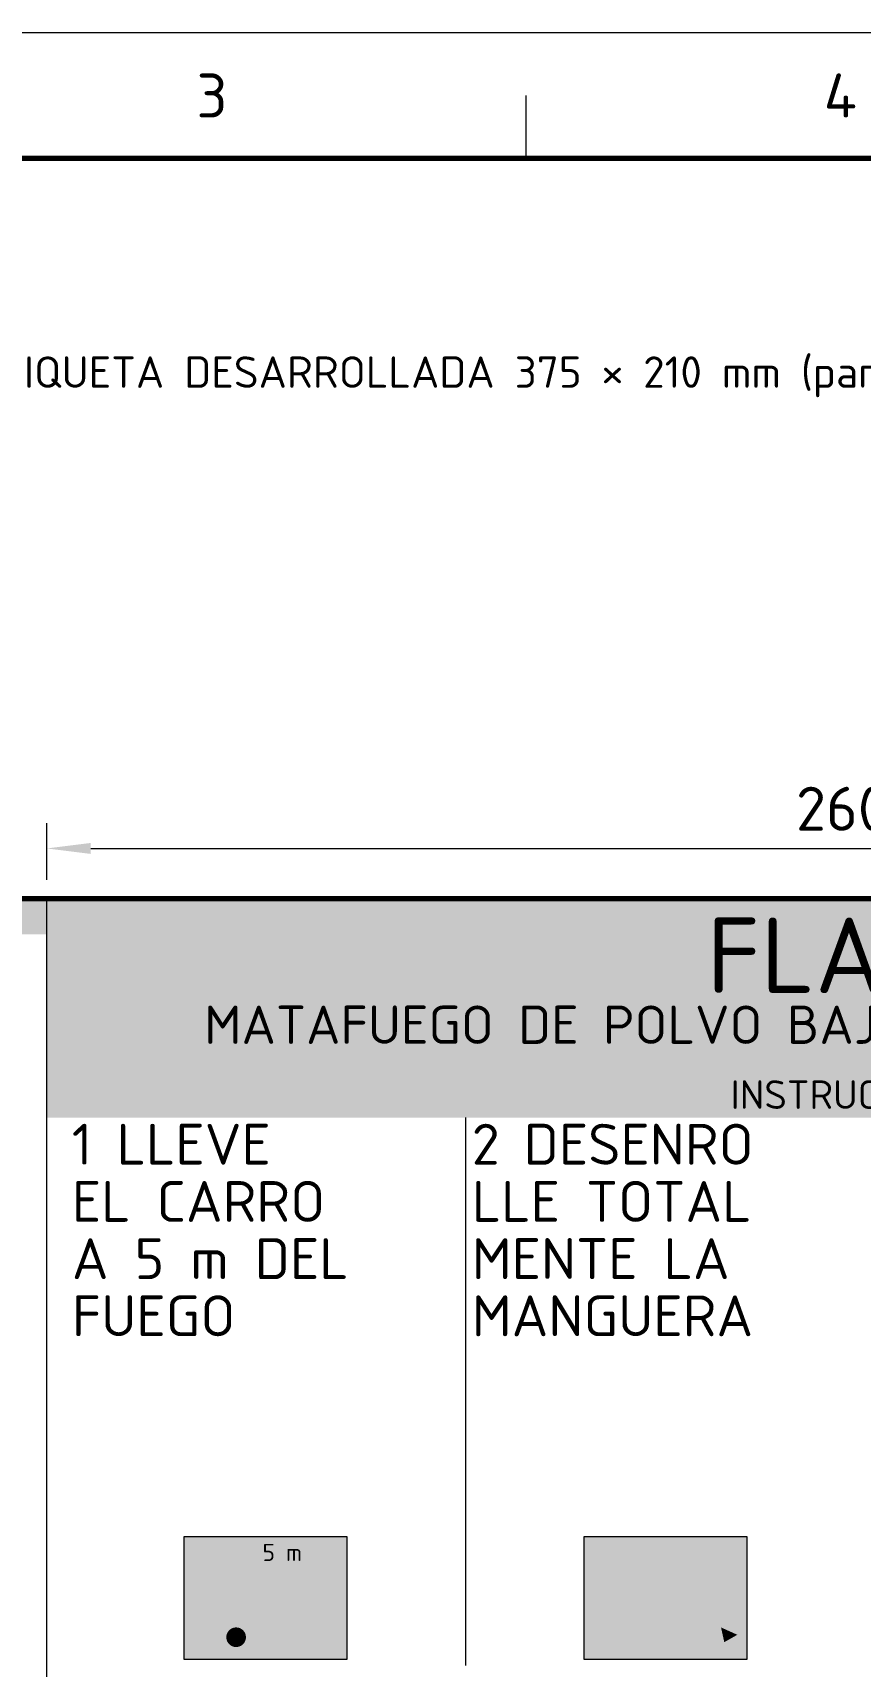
# Model space of a CAD drawing. Header units: millimetres. Extents: x 0 to 2208, y 0 to 420.
# Drawn here: x 1721.7 to 1787.6, y 290 to 420 of the extents above; entities that cross this region are included whole.
import ezdxf
from ezdxf.enums import TextEntityAlignment as Align

# ---------------------------------------------------------------- set-up
doc = ezdxf.new("R2010")
doc.units = ezdxf.units.MM
for name, color, linetype, lineweight in [('01-VISIBLE', 7, 'CONTINUOUS', 70), ('04-COTA', 3, 'CONTINUOUS', 18), ('06-TEXTO', 7, 'CONTINUOUS', 25), ('07-RECUADRO', 7, 'CONTINUOUS', 70), ('08-FINA', 5, 'CONTINUOUS', 18), ('13-GRAFICA', 30, 'CONTINUOUS', 18)]:
    doc.layers.add(name, color=color, linetype=linetype, lineweight=lineweight)
doc.styles.add('ISO3098', font='isocpeur.ttf')
doc.dimstyles.new('FLAMA-IRAM', dxfattribs={"dimtxt": 3.5, "dimasz": 3.5, "dimexe": 2, "dimexo": 1.5, "dimgap": 1, "dimtad": 1, "dimdec": 1, "dimtxsty": 'ISO3098', "dimblk": 'IRAM_FLECHA', "dimblk1": 'IRAM_FLECHA', "dimblk2": 'IRAM_FLECHA', "dimcen": 2.5, "dimclrd": 256, "dimclre": 256, "dimclrt": 256, "dimazin": 3, "dimtfac": 1, "dimtmove": 0, "dimatfit": 3, "dimlwd": 18, "dimlwe": 18})

# ---------------------------------------------------------------- blocks, each defined once
blk = doc.blocks.new('IRAM_FLECHA')
blk.add_solid([(0, 0), (-1, 0.125), (-1, -0.125)])

msp = doc.modelspace()

# ---------------------------------------------------------------- hatches: boundary and pattern name
at = {"layer": '13-GRAFICA', "true_color": 0xc81e2d}
h = msp.add_hatch(color=7, dxfattribs=at)
h.dxf.hatch_style = 1
h.paths.add_polyline_path([(1722.851, 348.268), (1722.851, 351.106), (1694.245, 351.106), (1694.245, 348.268)])
h = msp.add_hatch(color=7, dxfattribs=at)
h.dxf.hatch_style = 1
h.paths.add_polyline_path([(1853.149, 337.342), (1853.149, 351.106), (1722.851, 351.106), (1722.851, 337.342)])
at = {"layer": '13-GRAFICA', "true_color": 0xffd200}
h = msp.add_hatch(color=7, dxfattribs=at)
h.dxf.hatch_style = 1
h.paths.add_polyline_path([(1853.149, 333.702), (1853.149, 337.342), (1722.851, 337.342), (1722.851, 333.702)])
at = {"layer": '13-GRAFICA', "true_color": 0xffffff}
h = msp.add_hatch(color=7, dxfattribs=at)
h.dxf.hatch_style = 1
h.paths.add_polyline_path([(1746.763, 290.602), (1746.763, 300.352), (1733.763, 300.352), (1733.763, 290.602)])
h = msp.add_hatch(color=7, dxfattribs=at)
h.dxf.hatch_style = 1
h.paths.add_polyline_path([(1778.588, 290.602), (1778.588, 300.352), (1765.588, 300.352), (1765.588, 290.602)])
at = {"layer": '13-GRAFICA', "true_color": 0x191919}
h = msp.add_hatch(color=7, dxfattribs=at)
h.dxf.hatch_style = 1
h.paths.add_polyline_path([(1736.723, 291.601), (1736.724, 291.571), (1736.722, 291.542), (1736.717, 291.512), (1736.709, 291.483), (1736.699, 291.455), (1736.685, 291.429), (1736.67, 291.403), (1736.651, 291.38), (1736.631, 291.358), (1736.608, 291.338), (1736.584, 291.321), (1736.558, 291.306), (1736.531, 291.294), (1736.503, 291.285), (1736.474, 291.278), (1736.444, 291.274), (1736.414, 291.273), (1736.384, 291.275), (1736.355, 291.28), (1736.326, 291.288), (1736.298, 291.298), (1736.271, 291.312), (1736.246, 291.328), (1736.223, 291.346), (1736.201, 291.366), (1736.181, 291.389), (1736.164, 291.413), (1736.149, 291.439), (1736.137, 291.466), (1736.127, 291.495), (1735.47, 293.821), (1734.968, 291.513), (1734.96, 291.484), (1734.95, 291.456), (1734.937, 291.429), (1734.921, 291.404), (1734.903, 291.38), (1734.882, 291.358), (1734.86, 291.339), (1734.835, 291.321), (1734.809, 291.306), (1734.782, 291.294), (1734.754, 291.285), (1734.725, 291.278), (1734.695, 291.274), (1734.665, 291.273), (1734.636, 291.275), (1734.606, 291.28), (1734.577, 291.288), (1734.549, 291.298), (1734.523, 291.312), (1734.497, 291.327), (1734.474, 291.346), (1734.452, 291.366), (1734.432, 291.388), (1734.415, 291.413), (1734.4, 291.439), (1734.388, 291.466), (1734.378, 291.494), (1734.371, 291.523), (1734.368, 291.553), (1734.367, 291.583), (1734.369, 291.612), (1734.374, 291.642), (1735.073, 294.86), (1735.07, 294.864), (1735.051, 294.9), (1735.036, 294.938), (1735.025, 294.978), (1735.017, 295.018), (1735.013, 295.059), (1735.014, 295.1), (1735.166, 297.686), (1735.17, 297.727), (1735.179, 297.767), (1735.191, 297.806), (1735.207, 297.844), (1735.227, 297.88), (1735.25, 297.914), (1735.276, 297.945), (1735.306, 297.974), (1735.338, 298), (1735.372, 298.022), (1735.408, 298.041), (1735.41, 298.042), (1735.381, 298.068), (1735.341, 298.112), (1735.306, 298.16), (1735.275, 298.211), (1735.249, 298.265), (1735.229, 298.321), (1735.215, 298.379), (1735.206, 298.438), (1735.203, 298.498), (1735.206, 298.557), (1735.215, 298.616), (1735.229, 298.674), (1735.249, 298.731), (1735.275, 298.785), (1735.306, 298.836), (1735.341, 298.884), (1735.381, 298.928), (1735.426, 298.968), (1735.474, 299.004), (1735.525, 299.034), (1735.579, 299.06), (1735.635, 299.08), (1735.693, 299.095), (1735.752, 299.103), (1735.812, 299.106), (1735.871, 299.103), (1735.93, 299.095), (1735.988, 299.08), (1736.044, 299.06), (1736.098, 299.034), (1736.15, 299.004), (1736.198, 298.968), (1736.242, 298.928), (1736.282, 298.884), (1736.317, 298.836), (1736.348, 298.785), (1736.374, 298.731), (1736.394, 298.674), (1736.408, 298.616), (1736.417, 298.557), (1736.42, 298.498), (1736.417, 298.438), (1736.408, 298.379), (1736.394, 298.321), (1736.374, 298.265), (1736.348, 298.211), (1736.317, 298.16), (1736.282, 298.112), (1736.242, 298.068), (1736.198, 298.027), (1736.15, 297.992), (1736.098, 297.961), (1736.044, 297.936), (1735.988, 297.916), (1735.93, 297.901), (1735.926, 297.9), (1735.944, 297.873), (1735.963, 297.836), (1735.979, 297.798), (1735.99, 297.759), (1735.998, 297.719), (1736.001, 297.678), (1736.001, 297.637), (1735.967, 297.063), (1736.676, 296.081), (1737.605, 296.214), (1737.627, 296.216), (1737.649, 296.216), (1737.671, 296.214), (1737.693, 296.209), (1737.715, 296.203), (1737.735, 296.194), (1737.755, 296.183), (1737.774, 296.171), (1737.791, 296.156), (1737.807, 296.14), (1737.821, 296.123), (1737.833, 296.104), (1737.844, 296.085), (1737.852, 296.064), (1737.858, 296.042), (1737.863, 296.02), (1737.865, 295.998), (1737.865, 295.976), (1737.862, 295.953), (1737.858, 295.932), (1737.851, 295.91), (1737.842, 295.889), (1737.832, 295.87), (1737.819, 295.851), (1737.805, 295.834), (1737.789, 295.818), (1737.772, 295.804), (1737.753, 295.792), (1737.733, 295.781), (1737.712, 295.773), (1737.691, 295.767), (1737.669, 295.762), (1736.604, 295.61), (1736.582, 295.608), (1736.559, 295.608), (1736.537, 295.611), (1736.515, 295.615), (1736.493, 295.622), (1736.473, 295.631), (1736.453, 295.642), (1736.434, 295.654), (1736.417, 295.669), (1736.401, 295.685), (1736.387, 295.702), (1735.925, 296.343), (1735.849, 295.051), (1735.844, 295.01), (1735.836, 294.97), (1735.824, 294.931), (1735.808, 294.893), (1735.802, 294.883), (1736.713, 291.66), (1736.719, 291.631)])
at = {"layer": '13-GRAFICA', "true_color": 0xb21820}
h = msp.add_hatch(color=7, dxfattribs=at)
h.dxf.hatch_style = 1
h.paths.add_polyline_path([(1737.728, 292.357), (1737.728, 297.622), (1739.483, 297.622), (1739.483, 292.357)])
at = {"layer": '13-GRAFICA', "true_color": 0x191919}
h = msp.add_hatch(color=7, dxfattribs=at)
h.dxf.hatch_style = 1
h.paths.add_polyline_path([(1739.093, 297.72), (1744.098, 297.72), (1744.098, 297.915), (1744.488, 297.72), (1744.683, 297.72), (1744.693, 297.719), (1744.702, 297.718), (1744.712, 297.716), (1744.721, 297.712), (1744.729, 297.708), (1744.738, 297.703), (1744.745, 297.698), (1744.752, 297.691), (1744.759, 297.684), (1744.764, 297.676), (1744.769, 297.668), (1744.773, 297.66), (1744.777, 297.651), (1744.779, 297.641), (1744.78, 297.632), (1744.781, 297.622), (1744.78, 297.613), (1744.779, 297.603), (1744.777, 297.594), (1744.773, 297.585), (1744.769, 297.576), (1744.764, 297.568), (1744.759, 297.56), (1744.752, 297.553), (1744.745, 297.547), (1744.738, 297.541), (1744.729, 297.536), (1744.721, 297.532), (1744.712, 297.529), (1744.702, 297.527), (1744.693, 297.525), (1744.683, 297.525), (1744.488, 297.525), (1744.098, 297.33), (1744.098, 297.525), (1739.093, 297.525), (1739.093, 297.33), (1738.703, 297.525), (1738.508, 297.525), (1738.499, 297.525), (1738.489, 297.527), (1738.48, 297.529), (1738.471, 297.532), (1738.462, 297.536), (1738.454, 297.541), (1738.447, 297.547), (1738.439, 297.553), (1738.433, 297.56), (1738.427, 297.568), (1738.422, 297.576), (1738.418, 297.585), (1738.415, 297.594), (1738.413, 297.603), (1738.411, 297.613), (1738.411, 297.622), (1738.411, 297.632), (1738.413, 297.641), (1738.415, 297.651), (1738.418, 297.66), (1738.422, 297.668), (1738.427, 297.676), (1738.433, 297.684), (1738.439, 297.691), (1738.447, 297.698), (1738.454, 297.703), (1738.462, 297.708), (1738.471, 297.712), (1738.48, 297.716), (1738.489, 297.718), (1738.499, 297.719), (1738.508, 297.72), (1738.703, 297.72), (1739.093, 297.915)])
h = msp.add_hatch(color=7, dxfattribs=at)
h.dxf.hatch_style = 1
h.paths.add_polyline_path([(1770.465, 295.618), (1770.463, 295.655), (1770.453, 295.694), (1770.436, 295.735), (1770.409, 295.776), (1770.374, 295.814), (1770.329, 295.849), (1770.276, 295.877), (1770.216, 295.897), (1770.149, 295.908), (1770.077, 295.907), (1770.003, 295.894), (1769.928, 295.868), (1769.855, 295.828), (1769.786, 295.774), (1769.725, 295.707), (1769.673, 295.628), (1769.633, 295.538), (1769.607, 295.439), (1769.597, 295.333), (1769.605, 295.224), (1769.63, 295.113), (1769.675, 295.004), (1769.739, 294.901), (1769.821, 294.806), (1769.919, 294.723), (1770.034, 294.655), (1770.161, 294.604), (1770.298, 294.574), (1770.442, 294.566), (1770.589, 294.581), (1770.736, 294.62), (1770.878, 294.684), (1771.012, 294.772), (1771.132, 294.882), (1771.236, 295.013), (1771.32, 295.162), (1771.38, 295.327), (1771.414, 295.502), (1771.42, 295.684), (1771.397, 295.869), (1771.344, 296.052), (1771.26, 296.227), (1771.148, 296.39), (1771.009, 296.536), (1770.846, 296.66), (1770.662, 296.759), (1770.46, 296.829), (1770.247, 296.867), (1770.026, 296.871), (1769.804, 296.839), (1769.586, 296.771), (1769.378, 296.669), (1769.185, 296.532), (1769.014, 296.364), (1768.869, 296.169), (1768.755, 295.949), (1768.676, 295.711), (1768.635, 295.459), (1768.633, 295.2), (1768.674, 294.941), (1768.756, 294.687), (1768.878, 294.446), (1769.039, 294.224), (1769.236, 294.028), (1769.464, 293.863), (1769.719, 293.734), (1769.994, 293.645), (1770.284, 293.6), (1770.581, 293.602), (1770.878, 293.651), (1771.167, 293.747), (1771.441, 293.889), (1771.692, 294.075), (1771.913, 294.3), (1772.099, 294.561), (1772.243, 294.851), (1772.34, 295.164), (1772.388, 295.492), (1772.384, 295.827), (1772.326, 296.161), (1772.216, 296.486), (1772.054, 296.792), (1771.844, 297.073), (1771.589, 297.319), (1771.296, 297.525), (1770.971, 297.683), (1770.621, 297.79), (1770.255, 297.841), (1769.881, 297.834), (1769.51, 297.768), (1769.15, 297.643), (1768.811, 297.461), (1768.501, 297.226), (1768.23, 296.943), (1768.004, 296.617), (1767.83, 296.256), (1767.714, 295.869), (1767.66, 295.465), (1767.67, 295.054), (1767.745, 294.645), (1767.884, 294.25), (1768.086, 293.878), (1768.346, 293.539), (1768.658, 293.242), (1769.017, 292.997), (1769.412, 292.808), (1769.837, 292.683), (1770.279, 292.626), (1770.729, 292.639), (1771.174, 292.722), (1771.605, 292.876), (1772.01, 293.098), (1772.378, 293.382), (1772.699, 293.724), (1772.965, 294.115), (1773.168, 294.546), (1773.302, 295.007), (1773.365, 295.505), (1773.369, 295.526), (1773.375, 295.547), (1773.383, 295.567), (1773.393, 295.587), (1773.405, 295.605), (1773.418, 295.622), (1773.433, 295.638), (1773.45, 295.652), (1773.468, 295.664), (1773.487, 295.675), (1773.507, 295.683), (1773.528, 295.69), (1773.55, 295.694), (1773.571, 295.696), (1773.593, 295.696), (1773.615, 295.694), (1773.636, 295.69), (1773.657, 295.684), (1773.677, 295.675), (1773.696, 295.665), (1773.714, 295.653), (1773.731, 295.639), (1776.916, 292.714), (1776.931, 292.698), (1776.945, 292.682), (1776.957, 292.664), (1776.967, 292.645), (1776.975, 292.625), (1776.981, 292.604), (1776.985, 292.583), (1776.987, 292.562), (1776.987, 292.54), (1776.985, 292.519), (1776.98, 292.498), (1776.974, 292.477), (1776.965, 292.457), (1776.955, 292.438), (1776.943, 292.42), (1776.929, 292.404), (1776.914, 292.389), (1776.897, 292.375), (1776.879, 292.363), (1776.86, 292.353), (1776.84, 292.345), (1776.82, 292.339), (1776.799, 292.335), (1776.777, 292.333), (1776.756, 292.333), (1776.734, 292.335), (1776.713, 292.34), (1776.693, 292.346), (1776.673, 292.355), (1776.654, 292.365), (1776.636, 292.377), (1776.619, 292.391), (1773.747, 295.028), (1773.736, 294.935), (1773.733, 294.918), (1773.729, 294.901), (1773.585, 294.407), (1773.579, 294.39), (1773.573, 294.374), (1773.355, 293.912), (1773.347, 293.897), (1773.338, 293.882), (1773.052, 293.463), (1773.042, 293.449), (1773.031, 293.436), (1772.685, 293.069), (1772.673, 293.057), (1772.66, 293.046), (1772.265, 292.74), (1772.25, 292.73), (1772.236, 292.721), (1771.801, 292.483), (1771.785, 292.475), (1771.769, 292.469), (1771.306, 292.303), (1771.289, 292.298), (1771.272, 292.294), (1770.793, 292.204), (1770.776, 292.202), (1770.758, 292.2), (1770.274, 292.187), (1770.257, 292.187), (1770.24, 292.188), (1769.763, 292.25), (1769.746, 292.253), (1769.729, 292.257), (1769.272, 292.392), (1769.255, 292.398), (1769.24, 292.405), (1768.812, 292.608), (1768.797, 292.616), (1768.783, 292.625), (1768.396, 292.891), (1768.382, 292.901), (1768.369, 292.912), (1768.031, 293.233), (1768.019, 293.245), (1768.008, 293.258), (1767.727, 293.624), (1767.717, 293.639), (1767.709, 293.653), (1767.49, 294.056), (1767.483, 294.071), (1767.476, 294.087), (1767.325, 294.515), (1767.32, 294.532), (1767.317, 294.549), (1767.235, 294.991), (1767.233, 295.009), (1767.232, 295.026), (1767.221, 295.472), (1767.221, 295.489), (1767.223, 295.506), (1767.282, 295.945), (1767.285, 295.962), (1767.289, 295.979), (1767.415, 296.399), (1767.421, 296.415), (1767.427, 296.431), (1767.616, 296.823), (1767.624, 296.838), (1767.633, 296.853), (1767.879, 297.207), (1767.889, 297.221), (1767.901, 297.234), (1768.196, 297.542), (1768.209, 297.554), (1768.222, 297.565), (1768.559, 297.821), (1768.573, 297.831), (1768.588, 297.84), (1768.958, 298.038), (1768.974, 298.045), (1768.99, 298.052), (1769.382, 298.188), (1769.399, 298.193), (1769.416, 298.197), (1769.821, 298.269), (1769.838, 298.272), (1769.856, 298.273), (1770.264, 298.28), (1770.281, 298.28), (1770.298, 298.278), (1770.699, 298.222), (1770.716, 298.219), (1770.732, 298.215), (1771.115, 298.098), (1771.132, 298.092), (1771.147, 298.085), (1771.504, 297.911), (1771.519, 297.903), (1771.534, 297.894), (1771.855, 297.668), (1771.869, 297.658), (1771.882, 297.646), (1772.161, 297.376), (1772.173, 297.363), (1772.184, 297.35), (1772.415, 297.042), (1772.425, 297.027), (1772.434, 297.012), (1772.612, 296.675), (1772.619, 296.66), (1772.626, 296.644), (1772.747, 296.286), (1772.752, 296.27), (1772.756, 296.253), (1772.819, 295.884), (1772.822, 295.867), (1772.822, 295.85), (1772.827, 295.48), (1772.827, 295.463), (1772.825, 295.446), (1772.772, 295.083), (1772.769, 295.066), (1772.764, 295.05), (1772.656, 294.704), (1772.651, 294.688), (1772.643, 294.672), (1772.484, 294.351), (1772.476, 294.335), (1772.466, 294.321), (1772.261, 294.032), (1772.25, 294.018), (1772.239, 294.005), (1771.993, 293.755), (1771.98, 293.743), (1771.967, 293.732), (1771.688, 293.526), (1771.673, 293.516), (1771.658, 293.508), (1771.354, 293.35), (1771.338, 293.342), (1771.322, 293.336), (1771, 293.229), (1770.983, 293.224), (1770.966, 293.221), (1770.635, 293.166), (1770.618, 293.164), (1770.601, 293.163), (1770.269, 293.162), (1770.252, 293.162), (1770.234, 293.164), (1769.91, 293.214), (1769.893, 293.217), (1769.877, 293.222), (1769.568, 293.321), (1769.552, 293.327), (1769.536, 293.334), (1769.25, 293.479), (1769.235, 293.487), (1769.221, 293.497), (1768.964, 293.683), (1768.951, 293.693), (1768.938, 293.705), (1768.717, 293.926), (1768.705, 293.939), (1768.694, 293.952), (1768.513, 294.202), (1768.503, 294.217), (1768.495, 294.232), (1768.356, 294.504), (1768.349, 294.519), (1768.343, 294.536), (1768.251, 294.822), (1768.246, 294.839), (1768.243, 294.856), (1768.197, 295.15), (1768.195, 295.167), (1768.195, 295.185), (1768.196, 295.478), (1768.197, 295.496), (1768.199, 295.513), (1768.246, 295.799), (1768.249, 295.816), (1768.254, 295.832), (1768.344, 296.104), (1768.35, 296.12), (1768.358, 296.136), (1768.488, 296.386), (1768.496, 296.401), (1768.506, 296.416), (1768.672, 296.639), (1768.683, 296.653), (1768.694, 296.665), (1768.891, 296.858), (1768.903, 296.869), (1768.917, 296.88), (1769.138, 297.037), (1769.153, 297.046), (1769.168, 297.054), (1769.407, 297.173), (1769.423, 297.18), (1769.439, 297.185), (1769.691, 297.263), (1769.708, 297.268), (1769.725, 297.271), (1769.981, 297.307), (1769.999, 297.309), (1770.016, 297.31), (1770.271, 297.305), (1770.289, 297.304), (1770.306, 297.302), (1770.554, 297.258), (1770.571, 297.254), (1770.588, 297.249), (1770.822, 297.168), (1770.838, 297.162), (1770.854, 297.154), (1771.069, 297.039), (1771.084, 297.03), (1771.098, 297.02), (1771.289, 296.874), (1771.302, 296.863), (1771.315, 296.851), (1771.478, 296.68), (1771.49, 296.667), (1771.5, 296.653), (1771.632, 296.461), (1771.641, 296.446), (1771.649, 296.431), (1771.747, 296.224), (1771.754, 296.208), (1771.76, 296.192), (1771.823, 295.976), (1771.827, 295.959), (1771.83, 295.942), (1771.858, 295.722), (1771.859, 295.705), (1771.859, 295.687), (1771.852, 295.47), (1771.851, 295.453), (1771.848, 295.435), (1771.807, 295.226), (1771.803, 295.209), (1771.798, 295.192), (1771.726, 294.995), (1771.719, 294.979), (1771.711, 294.963), (1771.61, 294.783), (1771.601, 294.769), (1771.591, 294.754), (1771.465, 294.596), (1771.454, 294.583), (1771.441, 294.57), (1771.295, 294.436), (1771.282, 294.425), (1771.267, 294.415), (1771.105, 294.308), (1771.09, 294.299), (1771.074, 294.291), (1770.9, 294.213), (1770.884, 294.206), (1770.867, 294.201), (1770.686, 294.153), (1770.669, 294.149), (1770.652, 294.146), (1770.47, 294.128), (1770.452, 294.126), (1770.434, 294.127), (1770.255, 294.137), (1770.238, 294.139), (1770.221, 294.142), (1770.049, 294.18), (1770.032, 294.184), (1770.015, 294.19), (1769.856, 294.253), (1769.839, 294.26), (1769.824, 294.269), (1769.68, 294.355), (1769.665, 294.365), (1769.651, 294.375), (1769.525, 294.481), (1769.512, 294.493), (1769.5, 294.506), (1769.395, 294.627), (1769.384, 294.641), (1769.374, 294.656), (1769.292, 294.789), (1769.284, 294.805), (1769.276, 294.821), (1769.218, 294.962), (1769.212, 294.979), (1769.207, 294.996), (1769.173, 295.141), (1769.17, 295.159), (1769.168, 295.176), (1769.158, 295.321), (1769.158, 295.339), (1769.159, 295.357), (1769.172, 295.498), (1769.174, 295.515), (1769.178, 295.533), (1769.213, 295.666), (1769.218, 295.683), (1769.225, 295.7), (1769.279, 295.822), (1769.287, 295.838), (1769.296, 295.854), (1769.368, 295.963), (1769.378, 295.977), (1769.39, 295.991), (1769.475, 296.084), (1769.488, 296.097), (1769.501, 296.108), (1769.598, 296.184), (1769.613, 296.195), (1769.628, 296.204), (1769.733, 296.261), (1769.749, 296.269), (1769.765, 296.276), (1769.874, 296.314), (1769.891, 296.319), (1769.909, 296.323), (1770.019, 296.342), (1770.037, 296.345), (1770.055, 296.346), (1770.163, 296.347), (1770.181, 296.346), (1770.199, 296.344), (1770.302, 296.328), (1770.32, 296.324), (1770.337, 296.319), (1770.433, 296.287), (1770.45, 296.281), (1770.466, 296.273), (1770.552, 296.227), (1770.568, 296.218), (1770.583, 296.207), (1770.656, 296.151), (1770.67, 296.139), (1770.683, 296.126), (1770.744, 296.06), (1770.756, 296.046), (1770.767, 296.031), (1770.814, 295.959), (1770.823, 295.943), (1770.831, 295.926), (1770.864, 295.85), (1770.87, 295.833), (1770.876, 295.815), (1770.894, 295.739), (1770.897, 295.72), (1770.899, 295.701), (1770.904, 295.626), (1770.904, 295.607), (1770.903, 295.588), (1770.895, 295.517), (1770.892, 295.498), (1770.887, 295.48), (1770.868, 295.415), (1770.861, 295.394), (1770.852, 295.375), (1770.841, 295.356), (1770.828, 295.339), (1770.814, 295.323), (1770.798, 295.308), (1770.781, 295.296), (1770.762, 295.284), (1770.743, 295.275), (1770.723, 295.268), (1770.702, 295.262), (1770.681, 295.259), (1770.659, 295.258), (1770.638, 295.259), (1770.616, 295.262), (1770.595, 295.267), (1770.575, 295.274), (1770.555, 295.283), (1770.537, 295.294), (1770.52, 295.307), (1770.504, 295.321), (1770.489, 295.337), (1770.476, 295.354), (1770.465, 295.373), (1770.456, 295.392), (1770.448, 295.412), (1770.443, 295.433), (1770.44, 295.455), (1770.438, 295.476), (1770.439, 295.498), (1770.442, 295.519), (1770.448, 295.54), (1770.461, 295.586)])
at = {"layer": '13-GRAFICA', "true_color": 0xe63c14}
h = msp.add_hatch(color=7, dxfattribs=at)
h.dxf.hatch_style = 1
h.paths.add_polyline_path([(1743.442, 291.455), (1743.43, 291.457), (1743.418, 291.46), (1743.406, 291.464), (1743.395, 291.47), (1743.384, 291.477), (1743.375, 291.484), (1743.366, 291.493), (1743.357, 291.502), (1743.35, 291.513), (1743.344, 291.524), (1743.339, 291.535), (1743.012, 292.436), (1743.008, 292.448), (1743.006, 292.46), (1743.005, 292.473), (1743.005, 292.485), (1743.006, 292.498), (1743.009, 292.51), (1743.012, 292.522), (1743.017, 292.533), (1743.427, 293.352), (1743.433, 293.363), (1743.44, 293.372), (1743.448, 293.381), (1743.456, 293.39), (1743.466, 293.397), (1743.476, 293.404), (1743.486, 293.409), (1743.498, 293.414), (1743.509, 293.417), (1743.521, 293.419), (1743.533, 293.42), (1743.545, 293.42), (1743.557, 293.418), (1743.569, 293.416), (1743.58, 293.412), (1743.591, 293.407), (1743.601, 293.402), (1743.611, 293.395), (1743.621, 293.387), (1743.629, 293.378), (1743.636, 293.369), (1743.643, 293.359), (1743.777, 293.128), (1744.032, 294.146), (1744.035, 294.158), (1744.04, 294.169), (1744.046, 294.179), (1744.053, 294.19), (1744.06, 294.199), (1744.069, 294.207), (1744.078, 294.215), (1744.088, 294.222), (1744.099, 294.227), (1744.11, 294.232), (1744.122, 294.235), (1744.134, 294.238), (1744.146, 294.239), (1744.158, 294.239), (1744.17, 294.238), (1744.182, 294.235), (1744.194, 294.231), (1744.205, 294.227), (1744.215, 294.221), (1744.225, 294.214), (1744.235, 294.206), (1744.243, 294.198), (1744.251, 294.188), (1744.595, 293.711), (1744.807, 295.685), (1744.809, 295.697), (1744.812, 295.709), (1744.816, 295.721), (1744.822, 295.732), (1744.828, 295.742), (1744.836, 295.752), (1744.844, 295.761), (1744.853, 295.769), (1744.863, 295.776), (1744.874, 295.782), (1744.885, 295.787), (1744.897, 295.791), (1744.909, 295.793), (1744.921, 295.795), (1744.933, 295.795), (1744.945, 295.794), (1744.957, 295.792), (1744.969, 295.788), (1744.981, 295.784), (1744.991, 295.778), (1745.002, 295.771), (1745.011, 295.764), (1745.02, 295.755), (1745.028, 295.746), (1745.035, 295.735), (1745.04, 295.725), (1745.045, 295.713), (1745.048, 295.701), (1745.428, 294.149), (1745.643, 294.507), (1745.649, 294.517), (1745.657, 294.526), (1745.666, 294.535), (1745.675, 294.542), (1745.685, 294.549), (1745.696, 294.555), (1745.707, 294.559), (1745.718, 294.563), (1745.73, 294.565), (1745.742, 294.566), (1745.754, 294.566), (1745.766, 294.565), (1745.778, 294.563), (1745.79, 294.559), (1745.801, 294.555), (1745.811, 294.549), (1745.821, 294.542), (1745.831, 294.535), (1745.839, 294.526), (1745.847, 294.517), (1745.854, 294.507), (1745.859, 294.496), (1745.864, 294.485), (1745.867, 294.474), (1746.277, 292.836), (1746.279, 292.825), (1746.28, 292.814), (1746.28, 292.803), (1746.28, 292.792), (1746.278, 292.782), (1746.032, 291.553), (1746.029, 291.541), (1746.025, 291.53), (1746.02, 291.519), (1746.014, 291.509), (1746.007, 291.499), (1745.999, 291.49), (1745.99, 291.482), (1745.98, 291.475), (1745.97, 291.469), (1745.959, 291.464), (1745.948, 291.46), (1745.936, 291.457), (1745.924, 291.455), (1745.912, 291.454), (1743.455, 291.454)])
at = {"layer": '13-GRAFICA', "true_color": 0xffbe00}
h = msp.add_hatch(color=7, dxfattribs=at)
h.dxf.hatch_style = 1
h.paths.add_polyline_path([(1744.001, 291.504), (1743.994, 291.505), (1743.987, 291.507), (1743.981, 291.51), (1743.975, 291.513), (1743.969, 291.517), (1743.964, 291.521), (1743.959, 291.527), (1743.954, 291.532), (1743.95, 291.539), (1743.947, 291.545), (1743.944, 291.552), (1743.764, 292.093), (1743.762, 292.1), (1743.761, 292.107), (1743.76, 292.115), (1743.76, 292.122), (1743.761, 292.129), (1743.762, 292.137), (1743.764, 292.144), (1743.767, 292.151), (1743.992, 292.642), (1743.996, 292.648), (1743.999, 292.654), (1744.004, 292.66), (1744.008, 292.665), (1744.014, 292.669), (1744.019, 292.673), (1744.025, 292.676), (1744.031, 292.679), (1744.038, 292.681), (1744.044, 292.682), (1744.051, 292.683), (1744.057, 292.683), (1744.064, 292.682), (1744.07, 292.68), (1744.077, 292.678), (1744.083, 292.675), (1744.088, 292.672), (1744.094, 292.668), (1744.099, 292.663), (1744.103, 292.658), (1744.108, 292.652), (1744.111, 292.646), (1744.185, 292.508), (1744.325, 293.118), (1744.327, 293.125), (1744.33, 293.132), (1744.333, 293.139), (1744.336, 293.145), (1744.341, 293.15), (1744.345, 293.155), (1744.351, 293.16), (1744.356, 293.164), (1744.362, 293.167), (1744.368, 293.17), (1744.375, 293.172), (1744.381, 293.174), (1744.388, 293.174), (1744.394, 293.174), (1744.401, 293.173), (1744.408, 293.172), (1744.414, 293.17), (1744.42, 293.167), (1744.426, 293.163), (1744.431, 293.159), (1744.437, 293.155), (1744.441, 293.149), (1744.445, 293.144), (1744.635, 292.857), (1744.751, 294.042), (1744.752, 294.049), (1744.754, 294.056), (1744.756, 294.063), (1744.759, 294.07), (1744.763, 294.076), (1744.767, 294.082), (1744.772, 294.087), (1744.777, 294.092), (1744.782, 294.096), (1744.788, 294.1), (1744.794, 294.103), (1744.801, 294.105), (1744.807, 294.107), (1744.814, 294.108), (1744.821, 294.108), (1744.828, 294.107), (1744.834, 294.106), (1744.841, 294.104), (1744.847, 294.101), (1744.853, 294.098), (1744.858, 294.094), (1744.864, 294.089), (1744.868, 294.084), (1744.873, 294.078), (1744.877, 294.072), (1744.88, 294.066), (1744.882, 294.059), (1744.884, 294.052), (1745.093, 293.12), (1745.211, 293.335), (1745.215, 293.341), (1745.219, 293.347), (1745.224, 293.352), (1745.229, 293.356), (1745.234, 293.36), (1745.24, 293.364), (1745.246, 293.367), (1745.253, 293.369), (1745.259, 293.37), (1745.266, 293.371), (1745.272, 293.371), (1745.279, 293.37), (1745.285, 293.369), (1745.292, 293.367), (1745.298, 293.364), (1745.304, 293.36), (1745.309, 293.356), (1745.314, 293.352), (1745.319, 293.347), (1745.323, 293.341), (1745.327, 293.335), (1745.33, 293.329), (1745.333, 293.322), (1745.335, 293.315), (1745.56, 292.332), (1745.561, 292.326), (1745.562, 292.319), (1745.562, 292.313), (1745.561, 292.306), (1745.56, 292.3), (1745.425, 291.563), (1745.424, 291.556), (1745.421, 291.549), (1745.419, 291.542), (1745.415, 291.536), (1745.411, 291.53), (1745.407, 291.525), (1745.402, 291.52), (1745.397, 291.516), (1745.391, 291.512), (1745.385, 291.509), (1745.379, 291.507), (1745.372, 291.505), (1745.366, 291.504), (1745.359, 291.504), (1744.008, 291.504)])
at = {"layer": '13-GRAFICA', "true_color": 0x191919}
h = msp.add_hatch(color=7, dxfattribs=at)
h.dxf.hatch_style = 1
h.paths.add_polyline_path([(1738.7, 292.281), (1738.688, 292.205), (1738.67, 292.131), (1738.644, 292.059), (1738.611, 291.99), (1738.572, 291.924), (1738.526, 291.862), (1738.475, 291.806), (1738.418, 291.754), (1738.357, 291.709), (1738.291, 291.669), (1738.222, 291.637), (1738.15, 291.611), (1738.076, 291.592), (1738, 291.581), (1737.923, 291.577), (1737.847, 291.581), (1737.771, 291.592), (1737.697, 291.611), (1737.625, 291.637), (1737.556, 291.669), (1737.49, 291.709), (1737.429, 291.754), (1737.372, 291.806), (1737.32, 291.862), (1737.275, 291.924), (1737.236, 291.99), (1737.203, 292.059), (1737.177, 292.131), (1737.158, 292.205), (1737.147, 292.281), (1737.143, 292.357), (1737.147, 292.434), (1737.158, 292.509), (1737.177, 292.584), (1737.203, 292.656), (1737.236, 292.725), (1737.275, 292.791), (1737.32, 292.852), (1737.372, 292.909), (1737.429, 292.96), (1737.49, 293.006), (1737.556, 293.045), (1737.625, 293.078), (1737.697, 293.104), (1737.771, 293.122), (1737.847, 293.133), (1737.923, 293.137), (1738, 293.133), (1738.076, 293.122), (1738.15, 293.104), (1738.222, 293.078), (1738.291, 293.045), (1738.357, 293.006), (1738.418, 292.96), (1738.475, 292.909), (1738.526, 292.852), (1738.572, 292.791), (1738.611, 292.725), (1738.644, 292.656), (1738.67, 292.584), (1738.688, 292.509), (1738.7, 292.434), (1738.703, 292.357)])
at = {"layer": '13-GRAFICA', "true_color": 0xc81e2d}
h = msp.add_hatch(color=7, dxfattribs=at)
h.dxf.hatch_style = 1
h.paths.add_polyline_path([(1776.768, 291.967), (1776.508, 293.137), (1777.808, 292.552)])

# ---------------------------------------------------------------- linework, layer by layer
at = {"layer": '01-VISIBLE'}
msp.add_lwpolyline([(1694.245, 245.894), (1881.755, 245.894), (1881.755, 351.106), (1694.245, 351.106)], close=True, dxfattribs=at)
at = {"layer": '07-RECUADRO'}
msp.add_lwpolyline([(1639, 10), (2198, 10), (2198, 410), (1639, 410)], close=True, dxfattribs=at)
at = {"layer": '08-FINA'}
for p, q in [((1761, 410), (1761, 415)), ((1722.851, 248.894), (1722.851, 351.106)), ((1756.176, 333.702), (1756.176, 290.102))]:
    msp.add_line(p, q, dxfattribs=at)
for points in [[(1614, 0), (2208, 0), (2208, 420), (1614, 420)], [(1746.763, 290.602), (1746.763, 300.352), (1733.763, 300.352), (1733.763, 290.602)], [(1778.588, 290.602), (1778.588, 300.352), (1765.588, 300.352), (1765.588, 290.602)]]:
    msp.add_lwpolyline(points, close=True, dxfattribs=at)

# ---------------------------------------------------------------- texts
at = {"layer": '06-TEXTO', "style": 'ISO3098'}
for s, height, p in [('3', 3.5, (1736, 415)), ('4', 3.5, (1786, 415)), ('R1 ETIQUETA DESARROLLADA 375 × 210 mm (panel central 261 = arco 108° + alas 57) - ESC. 1:2', 2.5, (1788, 393))]:
    msp.add_text(s, height=height, dxfattribs=at).set_placement(p, align=Align.MIDDLE_CENTER)
at = {"layer": '13-GRAFICA', "true_color": 0xffffff, "style": 'ISO3098'}
for s, height, p in [('FLAMA', 6, (1788, 349.606)), ('MATAFUEGO DE POLVO BAJO PRESIÓN SOBRE RUEDAS', 3.0454, (1788, 342.606))]:
    msp.add_text(s, height=height, dxfattribs=at).set_placement(p, align=Align.TOP_CENTER)
at = {"layer": '13-GRAFICA', "true_color": 0x191919, "style": 'ISO3098'}
msp.add_text('INSTRUCCIONES', height=2.275, dxfattribs=at).set_placement((1788, 335.522), align=Align.MIDDLE_CENTER)
at = {"layer": '13-GRAFICA', "true_color": 0xc81e2d, "style": 'ISO3098'}
for s, p in [('1', (1724.851, 333.202)), ('2', (1756.676, 333.202))]:
    msp.add_text(s, height=3.25, dxfattribs=at).set_placement(p, align=Align.TOP_LEFT)
at = {"layer": '13-GRAFICA', "true_color": 0x191919, "style": 'ISO3098'}
for s, p in [('LLEVE', (1728.41, 333.202)), ('DESENRO', (1760.805, 333.202)), ('EL CARRO', (1724.851, 328.652)), ('LLE TOTAL', (1756.676, 328.652)), ('A 5\xa0m DEL', (1724.851, 324.102)), ('MENTE LA', (1756.676, 324.102)), ('FUEGO', (1724.851, 319.552)), ('MANGUERA', (1756.676, 319.552))]:
    msp.add_text(s, height=3.25, dxfattribs=at).set_placement(p, align=Align.TOP_LEFT)
at = {"layer": '13-GRAFICA', "style": 'ISO3098'}
msp.add_text('5 m', height=1.365, dxfattribs=at).set_placement((1741.596, 298.012), align=Align.BOTTOM_CENTER)

# ---------------------------------------------------------------- dimensions: what is measured, and where the dimension line sits
at = {"layer": '04-COTA'}
msp.add_linear_dim(base=(1722.851, 355.106), p1=(1722.851, 351.106), p2=(1853.149, 351.106), dimstyle='FLAMA-IRAM', override={"dimlfac": 2}, dxfattribs=at).render()

doc.saveas('drawing.dxf')
